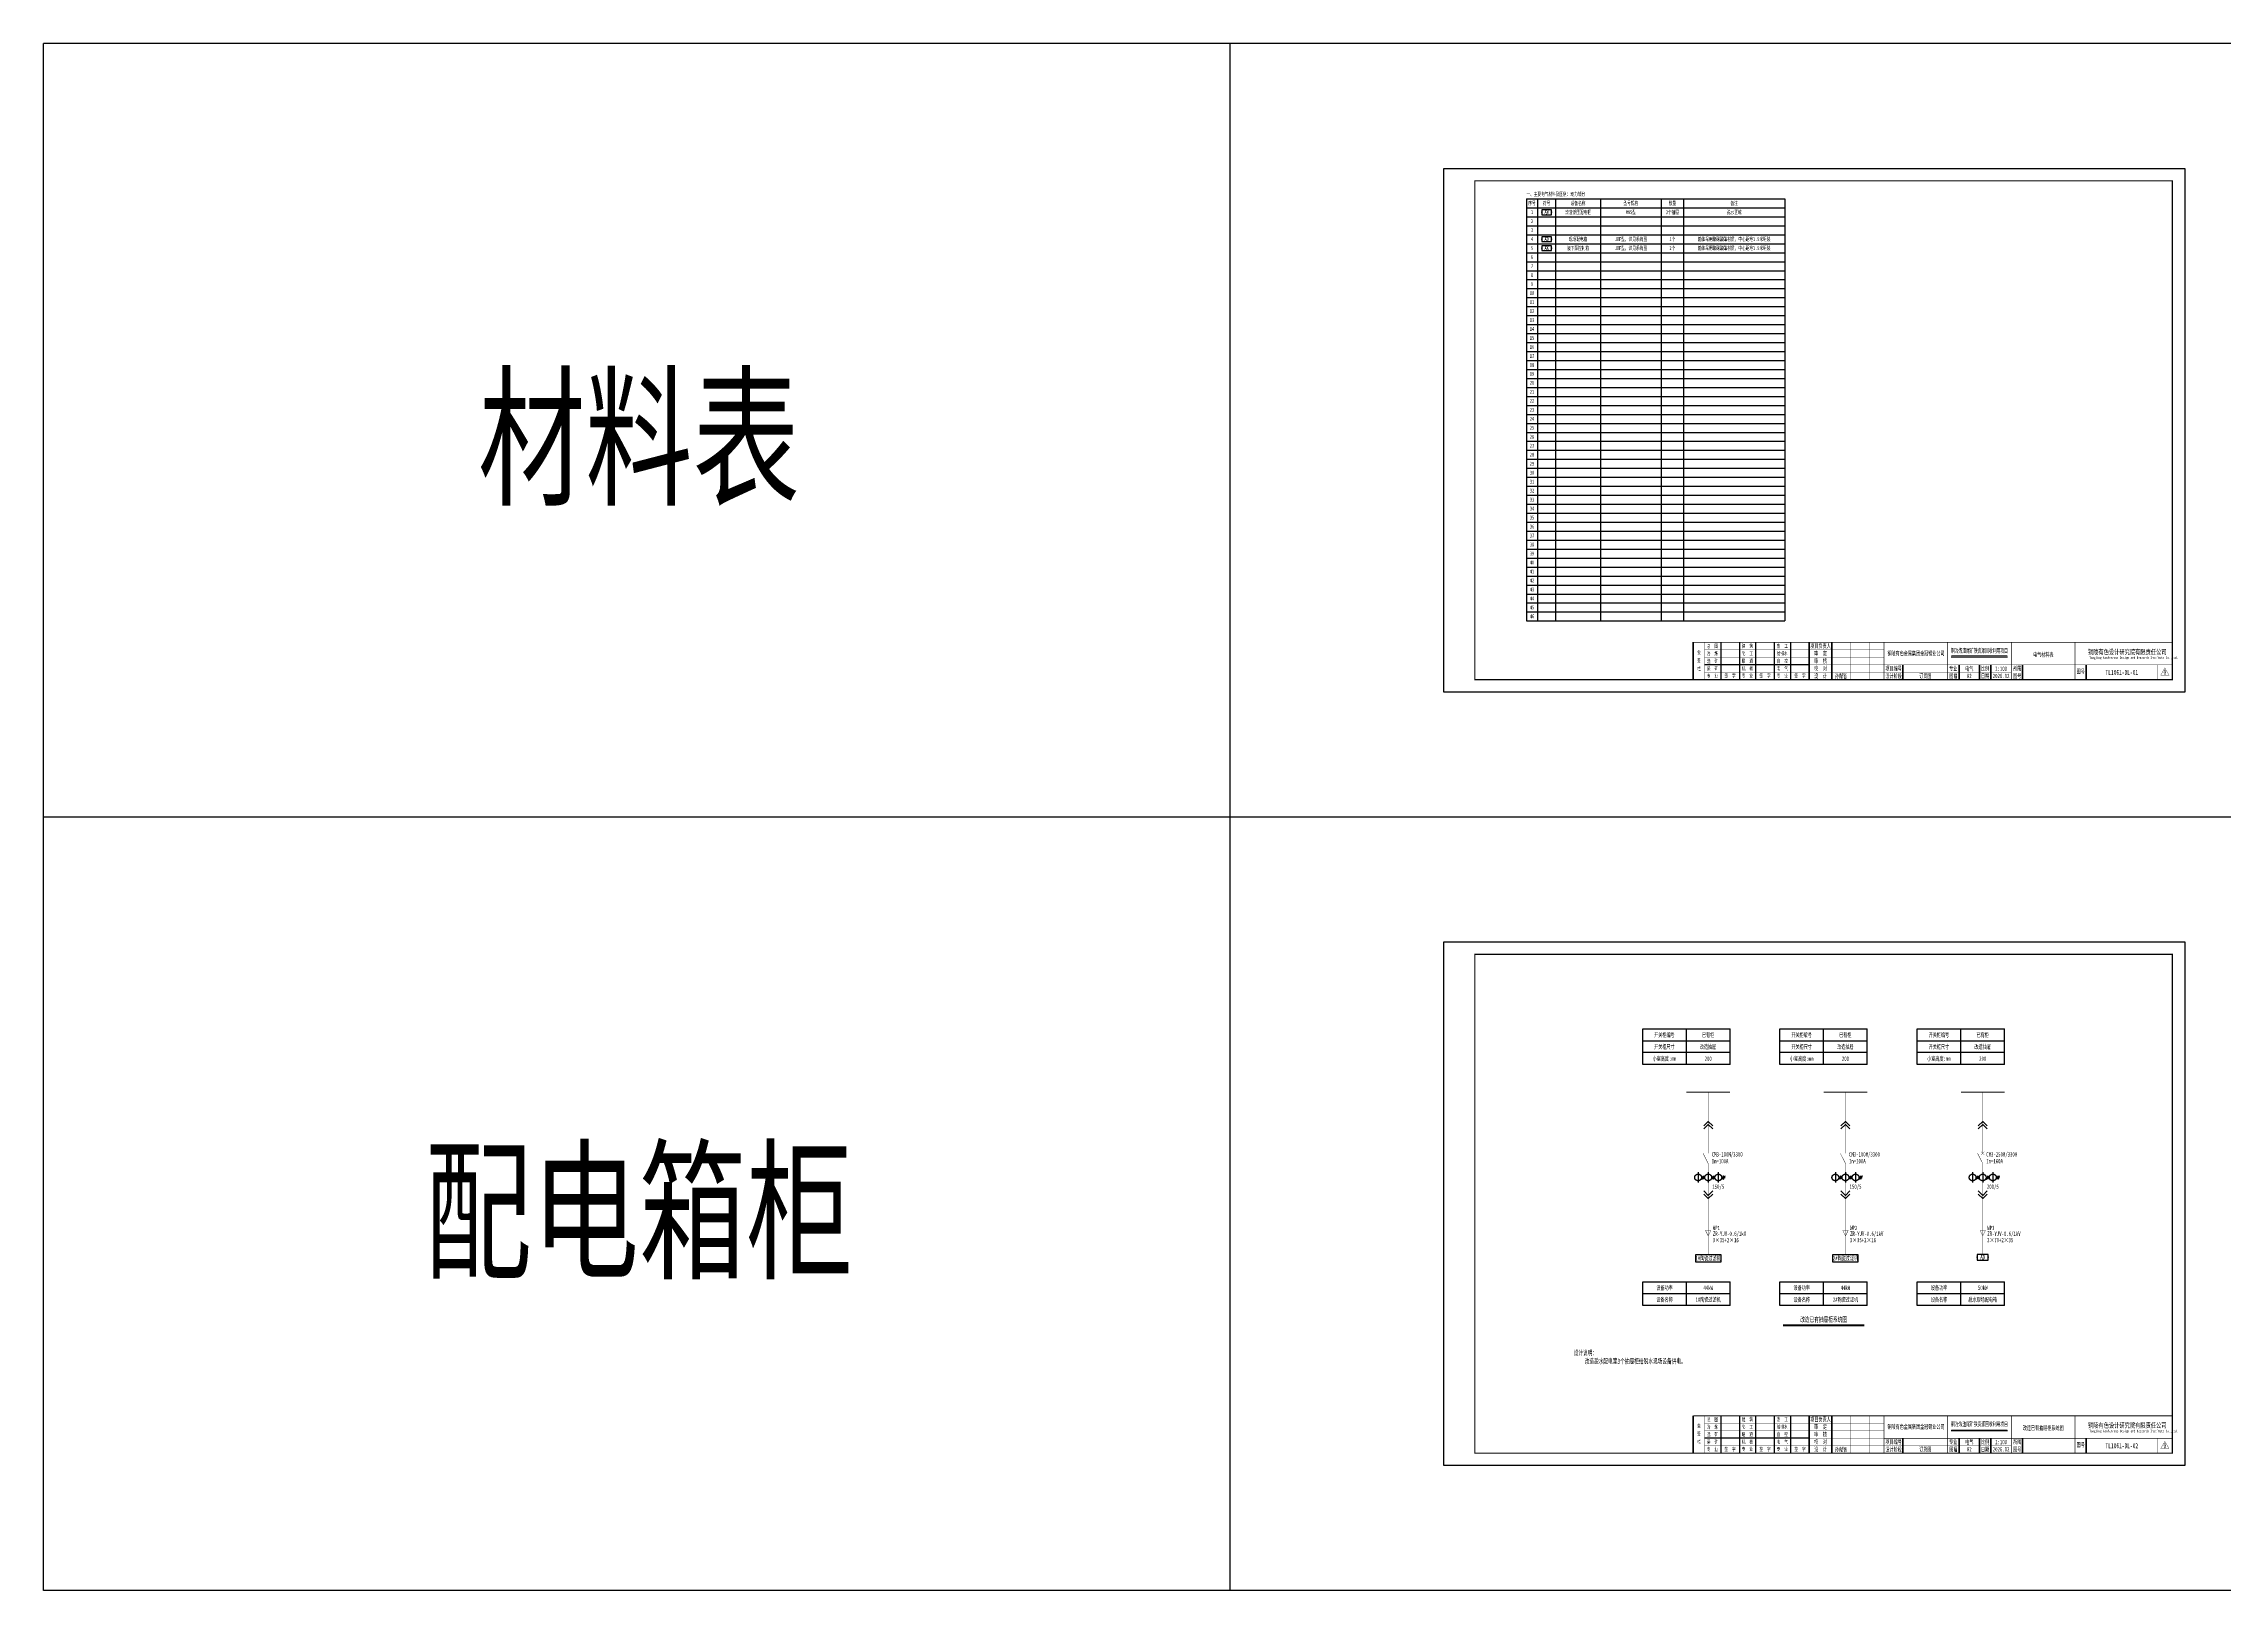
# Model space of a CAD drawing. Header units: millimetres. Extents: x 401220 to 2750366, y -101310 to 943175.
# Drawn here: x 401220 to 575992, y 309391 to 433391 of the extents above; entities that cross this region are included whole.
import ezdxf
from ezdxf.enums import TextEntityAlignment as Align

# ---------------------------------------------------------------- set-up
doc = ezdxf.new("R2010")
doc.units = ezdxf.units.MM
doc.linetypes.add('常规', pattern=[20, 10, 0, 10])
for name, color, linetype in [('BXT', 7, 'Continuous'), ('MX', 3, 'Continuous'), ('TEXT', 4, 'Continuous'), ('动力平面导线层', 3, '常规'), ('图框', 7, 'Continuous'), ('文字', 7, 'Continuous'), ('照明平面设备层', 1, 'Continuous'), ('电辅助1', 7, 'Continuous')]:
    doc.layers.add(name, color=color, linetype=linetype)
for name, color, linetype, lineweight in [('CAXA0', 7, 'Continuous', 70), ('CAXA0层', 7, 'Continuous', 25), ('SW', 8, 'Continuous', 20)]:
    doc.layers.add(name, color=color, linetype=linetype, lineweight=lineweight)
doc.styles.add('HZ', font='simsun.ttf', dxfattribs={"width": 0.75})
doc.styles.add('IDQSTYLE', font='NSimSun.ttf', dxfattribs={"width": 0.7})
doc.styles.add('标准', font='NSimSun.ttf', dxfattribs={"width": 0.667})

# ---------------------------------------------------------------- blocks, each defined once
blk = doc.blocks.new('PLA1')
at = {"color": 0, "linetype": 'ByBlock', "lineweight": -2}
for p, q in [((-500, 500), (-500, 0)), ((500, 500), (-500, 500)), ((-500, 0), (500, 0)), ((500, 0), (500, 500))]:
    blk.add_line(p, q, dxfattribs=at)
for p in [(-500, 250), (0, 500), (0, 0), (500, 250)]:
    blk.add_point(p, dxfattribs=at)
blk = doc.blocks.new('3')
at = {"layer": 'TEXT', "color": 7, "lineweight": 25, "style": 'HZ', "width": 0.75}
for s, height, p in [('铜陵有色设计研究院有限责任公司', 400, (221501, 249018)), ('Tongling Nonferrous Design and Research Institute Co.,Ltd.', 200, (221613, 248659))]:
    blk.add_text(s, height=height, dxfattribs=at).set_placement(p)
blk = doc.blocks.new('铜陵有色图签02')
at = {"layer": '图框', "linetype": 'Continuous', "lineweight": 50}
for p, q in [((-38401, 3003), (-38401, 1)), ((-29100, 3001), (-29100, 0))]:
    blk.add_line(p, q, dxfattribs=at)
at = {"layer": '图框', "color": 7, "linetype": 'Continuous', "lineweight": 25}
for p, q in [((-36201, 3010), (-36201, 9)), ((-34701, 3010), (-34701, 9)), ((-33401, 3017), (-33401, 16)), ((-31901, 3017), (-31901, 16)), ((-30601, 3017), (-30601, 16)), ((-29100, 1201), (-37501, 1201))]:
    blk.add_line(p, q, dxfattribs=at)
at = {"layer": '图框', "color": 7, "linetype": 'Continuous', "lineweight": 35}
for p, q in [((-27300, 3001), (-27300, 1)), ((-21600, 1197), (-21600, -3)), ((-17100, 1200), (-17100, 0)), ((-15450, 0), (-15450, 1200)), ((-14550, 1200), (-14550, 0)), ((-12000, 1201), (-12000, 1)), ((-6900, 1202), (-6900, 2))]:
    blk.add_line(p, q, dxfattribs=at)
at = {"layer": '图框', "lineweight": 25}
blk.add_line((-17723, 1830), (-13223, 1830), dxfattribs=at)
at = {"layer": '图框', "lineweight": 70, "const_width": 70}
blk.add_lwpolyline([(-17980, 3001), (0, 3001), (-38401, 3001)], dxfattribs=at)
at = {"layer": '图框', "color": 7, "linetype": 'Continuous', "lineweight": 25, "const_width": 25}
for points in [[(-37501, 3000), (-37501, 0)], [(-23100, 2401), (-37501, 2401)], [(-23100, 1801), (-37501, 1801)], [(-25800, 3001), (-25800, 1)], [(-24300, 3001), (-24300, 1)], [(-12900, 600), (-18000, 600), (-37501, 600)], [(-23100, 1201), (-29100, 1201)], [(-602, 943), (-932, 371), (-272, 371), (-602, 943)]]:
    blk.add_lwpolyline(points, dxfattribs=at)
at = {"layer": '图框', "linetype": 'Continuous', "lineweight": 50, "const_width": 50}
for points in [[(-23100, 3001), (-23100, 1)], [(-18000, 3000), (-18000, 0)]]:
    blk.add_lwpolyline(points, dxfattribs=at)
at = {"layer": '图框', "lineweight": 25, "const_width": 35}
blk.add_lwpolyline([(-17723, 1930), (-13223, 1930)], dxfattribs=at)
at = {"layer": '图框', "lineweight": 50, "const_width": 50}
for points in [[(-12900, 3001), (-12900, 1)], [(-7800, 3001), (-7800, 1)], [(0, 3000), (0, 0)], [(-23100, 1200), (0, 1200)]]:
    blk.add_lwpolyline(points, dxfattribs=at)
at = {"layer": '图框', "linetype": 'Continuous', "lineweight": 70, "const_width": 70}
blk.add_lwpolyline([(-38401, 1), (0, 0)], dxfattribs=at)
at = {"layer": '图框', "color": 7, "linetype": 'Continuous', "lineweight": 35, "const_width": 25}
blk.add_lwpolyline([(-1200, 1201), (-1200, 0)], dxfattribs=at)
at = {"layer": '图框', "lineweight": 25}
blk.add_blockref('3', (-228268, -246986), dxfattribs=at)
at = {"layer": 'TEXT', "color": 7, "lineweight": 25, "style": '标准', "width": 0.667}
for s, height, p in [('签', 300, (-37942, 1404)), ('会', 300, (-37942, 2054)), ('冶  炼', 300, (-36862, 1955)), ('总  图', 300, (-36862, 2555)), ('建  筑', 300, (-34062, 2562)), ('化  工', 300, (-34062, 1962)), ('给排水', 300, (-31262, 1962)), ('热  工', 300, (-31262, 2562)), ('项目负责人', 350, (-28197, 2541)), ('审  定', 350, (-28197, 1941)), ('栏', 300, (-37942, 754)), ('采  矿', 300, (-36862, 754)), ('选  矿', 300, (-36862, 1355)), ('专  业', 300, (-36862, 170)), ('签  字', 300, (-35449, 170)), ('机  械', 300, (-34062, 761)), ('专  业', 300, (-34062, 177)), ('暖  通', 300, (-34062, 1362)), ('签  字', 300, (-32649, 177)), ('专  业', 300, (-31262, 177)), ('电  气', 300, (-31262, 761)), ('自  控', 300, (-31262, 1362)), ('签  字', 300, (-29849, 177)), ('校  对', 350, (-28197, 741)), ('设  计', 350, (-28197, 139)), ('审  核', 350, (-28197, 1341)), ('项目编号', 350, (-22343, 730)), ('设计阶段', 350, (-22343, 130)), ('专业', 350, (-17559, 730)), ('图幅', 350, (-17559, 130)), ('比例', 350, (-15009, 730)), ('日期', 350, (-15009, 130)), ('所属', 350, (-12438, 730)), ('图号', 350, (-12438, 130)), ('图号', 350, (-7339, 495))]:
    blk.add_text(s, height=height, dxfattribs=at).set_placement(p, align=Align.CENTER)
blk = doc.blocks.new('HG')
at = {"layer": 'CAXA0', "color": 3, "linetype": 'Continuous', "lineweight": 0}
for p, q in [((0, 0), (-360, -360)), ((0, 0), (360, -360)), ((0, -250), (-360, -610)), ((0, -250), (360, -610))]:
    blk.add_line(p, q, dxfattribs=at)
blk = doc.blocks.new('0208D')
at = {"color": 3, "linetype": 'Continuous', "const_width": 0.3}
blk.add_lwpolyline([(0, -7.5), (0, 0)], dxfattribs=at)
blk.add_lwpolyline([(0, -7.5), (2.5, -2.5), (-2.5, -2.5)], close=True, dxfattribs=at)
blk = doc.blocks.new('1107AA')
at = {"color": 3, "linetype": 'Continuous'}
for points, const_width in [([(0, -7.5), (-3.8, 0)], 0.3), ([(1.2, 1.2), (-1.2, -1.2)], 0.1), ([(-1.2, 1.2), (1.2, -1.2)], 0.1)]:
    blk.add_lwpolyline(points, dxfattribs=dict(at, const_width=const_width))
blk = doc.blocks.new('KK')
at = {"layer": 'MX', "color": 3, "linetype": '常规', "lineweight": 25}
for p, q in [((-498, -143), (-378, 128)), ((-384, -143), (-264, 128)), ((313, -143), (432, 128)), ((426, -143), (546, 128)), ((1123, -143), (1243, 128)), ((1236, -143), (1356, 128)), ((-540, -8), (-270, -8)), ((270, -8), (540, -8)), ((1080, -8), (1351, -8))]:
    blk.add_line(p, q, dxfattribs=at)
for centre in [(-810, -8), (0, -8), (810, -8)]:
    blk.add_circle(centre, 270, dxfattribs=at)
at = {"layer": '动力平面导线层', "lineweight": -3, "ltscale": 100}
for p, q in [((-810, 417), (-810, -417)), ((0, 417), (0, -417)), ((810, 417), (810, -417))]:
    blk.add_line(p, q, dxfattribs=at)

msp = doc.modelspace()

# ---------------------------------------------------------------- linework, layer by layer
at = {"color": 3}
for p, q in [((401219.70842, 309391.20568), (401219.70842, 433391.20568)), ((930455.53865, 433391.20568), (401219.70842, 433391.20568)), ((496298.09122, 433391.20568), (496298.09122, 309391.20568)), ((930455.53865, 371391.20568), (401219.70842, 371391.20568)), ((930455.53865, 309391.20568), (401219.70842, 309391.20568))]:
    msp.add_line(p, q, dxfattribs=at)
at = {"color": 2, "linetype": 'ByBlock', "lineweight": 30}
for points in [[(533624.20683, 336308.03746), (535624.31718, 336308.03746), (535624.31718, 335708.15799), (533624.20683, 335708.15799)], [(544624.20831, 336308.03746), (546624.31866, 336308.03746), (546624.31866, 335708.15799), (544624.20831, 335708.15799)]]:
    msp.add_lwpolyline(points, close=True, dxfattribs=at)
at = {"layer": 'CAXA0层', "color": 2, "linetype": 'Continuous', "lineweight": 40}
msp.add_line((540621.09676, 330653.778), (547127.38734, 330653.778), dxfattribs=at)
at = {"layer": 'CAXA0层', "color": 2, "linetype": 'Continuous', "lineweight": 0}
msp.add_line((540621.09676, 330588.29507), (547127.38734, 330588.29507), dxfattribs=at)
at = {"layer": '动力平面导线层', "color": 0, "linetype": 'ByBlock'}
for p, q in [((529374.24057, 354407.0216), (536374.24205, 354407.0216)), ((529374.24057, 351557.0216), (529374.24057, 354407.0216)), ((529374.24057, 353457.0216), (536374.24205, 353457.0216)), ((532874.24057, 351557.0216), (532874.24057, 354407.0216)), ((536374.24205, 351557.02379), (536374.24205, 354407.0216)), ((540374.24205, 354407.0216), (547374.24353, 354407.0216)), ((540374.24205, 351557.0216), (540374.24205, 354407.0216)), ((540374.24205, 353457.0216), (547374.24353, 353457.0216)), ((543874.24205, 351557.0216), (543874.24205, 354407.0216)), ((547374.24353, 351557.02379), (547374.24353, 354407.0216)), ((551374.24353, 354407.0216), (558374.245, 354407.0216)), ((551374.24353, 351557.0216), (551374.24353, 354407.0216)), ((551374.24353, 353457.0216), (558374.245, 353457.0216)), ((554874.24353, 351557.0216), (554874.24353, 354407.0216)), ((558374.245, 351557.02379), (558374.245, 354407.0216)), ((536374.24205, 352507.0216), (529374.24057, 352507.0216)), ((536374.24205, 351557.0216), (529374.24057, 351557.0216)), ((547374.24353, 352507.0216), (540374.24205, 352507.0216)), ((547374.24353, 351557.0216), (540374.24205, 351557.0216)), ((558374.245, 352507.0216), (551374.24353, 352507.0216)), ((558374.245, 351557.0216), (551374.24353, 351557.0216)), ((529374.24057, 334138.26141), (536374.24057, 334138.26141)), ((529374.24057, 332238.26141), (529374.24057, 334138.26141)), ((532874.24057, 332238.26141), (532874.24057, 334138.26141)), ((536374.24057, 332238.26361), (536374.24057, 334138.26361)), ((536374.24057, 332238.26141), (536374.24057, 334138.26141)), ((540374.24205, 334138.26141), (547374.24205, 334138.26141)), ((540374.24205, 332238.26141), (540374.24205, 334138.26141)), ((543874.24205, 332238.26141), (543874.24205, 334138.26141)), ((547374.24205, 332238.26361), (547374.24205, 334138.26361)), ((547374.24205, 332238.26141), (547374.24205, 334138.26141)), ((551374.24353, 334138.26141), (558374.24353, 334138.26141)), ((551374.24353, 332238.26141), (551374.24353, 334138.26141)), ((554874.24353, 332238.26141), (554874.24353, 334138.26141)), ((558374.24353, 332238.26361), (558374.24353, 334138.26361)), ((558374.24353, 332238.26141), (558374.24353, 334138.26141)), ((529374.24057, 333188.26141), (536374.24057, 333188.26141)), ((536374.24057, 332238.26141), (529374.24057, 332238.26141)), ((540374.24205, 333188.26141), (547374.24205, 333188.26141)), ((547374.24205, 332238.26141), (540374.24205, 332238.26141)), ((551374.24353, 333188.26141), (558374.24353, 333188.26141)), ((558374.24353, 332238.26141), (551374.24353, 332238.26141))]:
    msp.add_line(p, q, dxfattribs=at)
at = {"layer": '动力平面导线层', "color": 3, "linetype": 'ByBlock', "lineweight": 20, "ltscale": 2, "const_width": 84}
for points in [[(536374.24057, 349341.09657), (532874.24057, 349341.09353)], [(547374.24205, 349341.09657), (543874.24205, 349341.09353)], [(558374.24353, 349341.09657), (554874.24353, 349341.09353)]]:
    msp.add_lwpolyline(points, dxfattribs=at)
at = {"layer": '图框', "linetype": 'Continuous', "lineweight": 100, "const_width": 100}
for points in [[(515924.24205, 382391.20568), (571824.24205, 382391.20568), (571824.24205, 422391.20568), (515924.24205, 422391.20568)], [(515924.24205, 320391.20568), (571824.24205, 320391.20568), (571824.24205, 360391.20568), (515924.24205, 360391.20568)]]:
    msp.add_lwpolyline(points, close=True, dxfattribs=at)
at = {"layer": '文字', "color": 3, "linetype": 'ByBlock', "lineweight": 25, "const_width": 30}
for points in [[(534624.2354, 344427.67399), (534624.2354, 349341.1012)], [(545624.23687, 344427.67399), (545624.23687, 349341.1012)], [(556624.23687, 344427.67289), (556624.23687, 349341.1001)], [(534624.262, 343617.30063), (534624.26201, 336308.03746)], [(545624.26348, 343617.30063), (545624.26348, 336308.03746)], [(556624.26496, 343617.30282), (556624.26496, 336308.03966)]]:
    msp.add_lwpolyline(points, dxfattribs=at)
at = {"layer": '照明平面设备层', "color": 0}
for p, q in [((520053.54019, 420947.84063), (520053.54019, 387107.84063)), ((520053.54019, 420947.84063), (540753.54019, 420947.84063)), ((520053.54019, 420227.84063), (540753.54019, 420227.84063)), ((520053.54019, 419507.84063), (540753.54019, 419507.84063)), ((520953.54019, 420947.84063), (520953.54019, 387107.84063)), ((522393.54019, 420947.84063), (522393.54019, 387107.84063)), ((525993.54019, 420947.84063), (525993.54019, 387107.84063)), ((530853.54019, 420947.84063), (530853.54019, 387107.84063)), ((532653.54019, 420947.84063), (532653.54019, 387107.84063)), ((540753.54019, 420947.84063), (540753.54019, 387107.84063)), ((520053.54019, 418787.84063), (540753.54019, 418787.84063)), ((520053.54019, 418067.84063), (540753.54019, 418067.84063)), ((520053.54019, 417347.84063), (540753.54019, 417347.84063)), ((520053.54019, 416627.84063), (540753.54019, 416627.84063)), ((520053.54019, 415907.84063), (540753.54019, 415907.84063)), ((520053.54019, 415187.84063), (540753.54019, 415187.84063)), ((520053.54019, 414467.84063), (540753.54019, 414467.84063)), ((520053.54019, 413747.84063), (540753.54019, 413747.84063)), ((520053.54019, 413027.84063), (540753.54019, 413027.84063)), ((520053.54019, 412307.84063), (540753.54019, 412307.84063)), ((520053.54019, 411587.84063), (540753.54019, 411587.84063)), ((520053.54019, 410867.84063), (540753.54019, 410867.84063)), ((520053.54019, 410147.84063), (540753.54019, 410147.84063)), ((520053.54019, 409427.84063), (540753.54019, 409427.84063)), ((520053.54019, 408707.84063), (540753.54019, 408707.84063)), ((520053.54019, 407987.84063), (540753.54019, 407987.84063)), ((520053.54019, 407267.84063), (540753.54019, 407267.84063)), ((520053.54019, 406547.84063), (540753.54019, 406547.84063)), ((520053.54019, 405827.84063), (540753.54019, 405827.84063)), ((520053.54019, 405107.84063), (540753.54019, 405107.84063)), ((520053.54019, 404387.84063), (540753.54019, 404387.84063)), ((520053.54019, 403667.84063), (540753.54019, 403667.84063)), ((520053.54019, 402947.84063), (540753.54019, 402947.84063)), ((520053.54019, 402227.84063), (540753.54019, 402227.84063)), ((520053.54019, 401507.84063), (540753.54019, 401507.84063)), ((520053.54019, 400787.84063), (540753.54019, 400787.84063)), ((520053.54019, 400067.84063), (540753.54019, 400067.84063)), ((520053.54019, 399347.84063), (540753.54019, 399347.84063)), ((520053.54019, 398627.84063), (540753.54019, 398627.84063)), ((520053.54019, 397907.84063), (540753.54019, 397907.84063)), ((520053.54019, 397187.84063), (540753.54019, 397187.84063)), ((520053.54019, 396467.84063), (540753.54019, 396467.84063)), ((520053.54019, 395747.84063), (540753.54019, 395747.84063)), ((520053.54019, 395027.84063), (540753.54019, 395027.84063)), ((520053.54019, 394307.84063), (540753.54019, 394307.84063)), ((520053.54019, 393587.84063), (540753.54019, 393587.84063)), ((520053.54019, 392867.84063), (540753.54019, 392867.84063)), ((520053.54019, 392147.84063), (540753.54019, 392147.84063)), ((520053.54019, 391427.84063), (540753.54019, 391427.84063)), ((520053.54019, 390707.84063), (540753.54019, 390707.84063)), ((520053.54019, 389987.84063), (540753.54019, 389987.84063)), ((520053.54019, 389267.84063), (540753.54019, 389267.84063)), ((520053.54019, 388547.84063), (540753.54019, 388547.84063)), ((520053.54019, 387827.84063), (540753.54019, 387827.84063)), ((520053.54019, 387107.84063), (540753.54019, 387107.84063))]:
    msp.add_line(p, q, dxfattribs=at)
at = {"layer": '照明平面设备层', "color": 0, "lineweight": -3, "ltscale": 100}
for points in [[(513424.24205, 423391.20568), (572824.24205, 423391.20568), (572824.24205, 381391.20568), (513424.24205, 381391.20568)], [(513424.24205, 361391.20568), (572824.24205, 361391.20568), (572824.24205, 319391.20568), (513424.24205, 319391.20568)]]:
    msp.add_lwpolyline(points, close=True, dxfattribs=at)

# ---------------------------------------------------------------- block references
for p in [(534624.13753, 346992.34351), (545624.13901, 346992.34351), (556624.14048, 346992.3457)]:
    msp.add_blockref('HG', p)
at = {"rotation": 180}
for p in [(534624.11367, 340803.36062), (545624.11515, 340803.36062), (556624.11663, 340803.36281)]:
    msp.add_blockref('HG', p, dxfattribs=at)
at = {"layer": 'BXT', "linetype": 'ByBlock', "xscale": 87.66225000098348, "yscale": 87.66225000098348, "zscale": 87.66225000098348}
for p in [(534624.29714, 338468.78997), (545624.29862, 338468.78997), (556624.3001, 338468.79216)]:
    msp.add_blockref('0208D', p, dxfattribs=at)
at = {"layer": '动力平面导线层', "color": 0, "lineweight": -3}
for p in [(534624.262, 342503.44604), (545624.26348, 342503.44604), (556624.26496, 342503.44824)]:
    msp.add_blockref('KK', p, dxfattribs=at)
at = {"layer": '图框', "lineweight": 25}
for p in [(571824.24205, 382391.20568), (571824.24205, 320391.20568)]:
    msp.add_blockref('铜陵有色图签02', p, dxfattribs=at)
at = {"layer": '文字', "color": 3, "linetype": 'ByBlock', "lineweight": 25, "xscale": 108.0493425019085, "yscale": 108.0493425019085, "zscale": 108.0493425019085}
for p in [(534624.262, 344427.6707), (545624.26348, 344427.6707), (556624.26496, 344427.67289)]:
    msp.add_blockref('1107AA', p, dxfattribs=at)
at = {"layer": '照明平面设备层', "color": 2, "linetype": 'ByBlock', "lineweight": 30, "xscale": 0.7776000001467764, "yscale": 0.7776000001467764, "zscale": 0.7776000001467764}
msp.add_blockref('PLA1', (521673.54019, 419673.44063), dxfattribs=at)
at = {"layer": '照明平面设备层', "color": 1, "linetype": 'ByBlock', "lineweight": 30}
for p, xscale, yscale, zscale in [((521673.54019, 417513.44063), 0.7776000001467764, 0.7776000001467764, 0.7776000001467764), ((521673.54019, 416793.44063), 0.7776000001467764, 0.7776000001467764, 0.7776000001467764), ((556624.2624, 335876.02096), 0.8640000000596046, 0.8640000000596046, 0.8640000000596046)]:
    msp.add_blockref('PLA1', p, dxfattribs=dict(at, xscale=xscale, yscale=yscale, zscale=zscale))

# ---------------------------------------------------------------- texts
at = {"color": 2, "style": 'IDQSTYLE', "width": 0.7}
for s, p in [('材料表', (448929.41258, 397306.68117)), ('配电箱柜', (448929.41258, 335306.68117))]:
    msp.add_text(s, height=9000, dxfattribs=at).set_placement(p, align=Align.CENTER)
at = {"layer": 'SW', "color": 7, "linetype": 'ByBlock', "lineweight": 25, "style": '标准', "width": 0.667}
for s, height, p in [('一、主要电气材料及图例：动力部分', 315, (520053.54019, 421172.48155)), ('CM3-100M/3300', 350, (534909.08751, 344172.68044)), ('CM3-100M/3300', 350, (545909.08899, 344172.68044)), ('CM3-250M/3300', 350, (556909.09046, 344172.68264)), ('In=100A', 350, (534909.08751, 343628.41384)), ('In=100A', 350, (545909.08899, 343628.41384)), ('In=160A', 350, (556909.09046, 343628.41603))]:
    msp.add_text(s, height=height, dxfattribs=at).set_placement(p)
for s, height, p in [('序号', 315, (520503.54019, 420439.88155)), ('1', 315, (520503.54019, 419719.88155)), ('符号', 315, (521673.54019, 420439.88155)), ('AN', 315, (521673.54019, 419723.1205)), ('改造低压配电柜', 315, (524193.54019, 419719.88155)), ('设备名称', 315, (524193.54019, 420439.88155)), ('型号规格', 315, (528423.54019, 420439.88155)), ('MNS型', 315, (528423.54019, 419719.88155)), ('3个抽屉', 315, (531753.54019, 419719.88155)), ('数量', 315, (531753.54019, 420439.88155)), ('脱水区域', 315, (536703.54019, 419719.88155)), ('备注', 315, (536703.54019, 420439.88155)), ('4', 315, (520503.54019, 417559.88155)), ('3', 315, (520503.54019, 418279.88155)), ('2', 315, (520503.54019, 418999.88155)), ('AD', 315, (521673.54019, 417563.1205)), ('现场配电箱', 315, (524193.54019, 417559.88155)), ('JXF型，详见系统图', 315, (528423.54019, 417559.88155)), ('1个', 315, (531753.54019, 417559.88155)), ('箱体采用聚碳酸酯材质，中心距地1.5米明装', 315, (536703.54019, 417559.88155)), ('5', 315, (520503.54019, 416839.88155)), ('6', 315, (520503.54019, 416119.88155)), ('AK', 315, (521673.54019, 416843.1205)), ('液下泵控制箱', 315, (524193.54019, 416839.88155)), ('JXF型，详见系统图', 315, (528423.54019, 416839.88155)), ('2个', 315, (531753.54019, 416839.88155)), ('箱体采用聚碳酸酯材质，中心距地1.5米明装', 315, (536703.54019, 416839.88155)), ('8', 315, (520503.54019, 414679.88155)), ('9', 315, (520503.54019, 413959.88155)), ('7', 315, (520503.54019, 415399.88155)), ('10', 315, (520503.54019, 413239.88155)), ('11', 315, (520503.54019, 412519.88155)), ('12', 315, (520503.54019, 411799.88155)), ('13', 315, (520503.54019, 411079.88155)), ('14', 315, (520503.54019, 410359.88155)), ('15', 315, (520503.54019, 409639.88155)), ('16', 315, (520503.54019, 408919.88155)), ('17', 315, (520503.54019, 408199.88155)), ('18', 315, (520503.54019, 407479.88155)), ('20', 315, (520503.54019, 406039.88155)), ('21', 315, (520503.54019, 405319.88155)), ('19', 315, (520503.54019, 406759.88155)), ('22', 315, (520503.54019, 404599.88155)), ('23', 315, (520503.54019, 403879.88155)), ('24', 315, (520503.54019, 403159.88155)), ('25', 315, (520503.54019, 402439.88155)), ('26', 315, (520503.54019, 401719.88155)), ('27', 315, (520503.54019, 400999.88155)), ('28', 315, (520503.54019, 400279.88155)), ('30', 315, (520503.54019, 398839.88155)), ('29', 315, (520503.54019, 399559.88155)), ('31', 315, (520503.54019, 398119.88155)), ('32', 315, (520503.54019, 397399.88155)), ('33', 315, (520503.54019, 396679.88155)), ('34', 315, (520503.54019, 395959.88155)), ('35', 315, (520503.54019, 395239.88155)), ('36', 315, (520503.54019, 394519.88155)), ('37', 315, (520503.54019, 393799.88155)), ('38', 315, (520503.54019, 393079.88155)), ('40', 315, (520503.54019, 391639.88155)), ('39', 315, (520503.54019, 392359.88155)), ('41', 315, (520503.54019, 390919.88155)), ('42', 315, (520503.54019, 390199.88155)), ('43', 315, (520503.54019, 389479.88155)), ('44', 315, (520503.54019, 388759.88155)), ('45', 315, (520503.54019, 388039.88155)), ('46', 315, (520503.54019, 387319.88155)), ('1#陶瓷过滤机', 350, (534624.26201, 335838.7755)), ('2#陶瓷过滤机', 350, (545624.26348, 335838.7755)), ('AD', 350, (556624.2624, 335931.22082))]:
    msp.add_text(s, height=height, dxfattribs=at).set_placement(p, align=Align.CENTER)
at = {"layer": 'SW', "color": 4, "linetype": 'Continuous', "lineweight": 25, "style": '标准'}
for s, height, width, p in [('铜陵有色金属集团金冠铜业公司', 350, 0.667, (551278.09521, 384337.48108)), ('铜冶炼渣尾矿铁资源回收利用项目', 350, 0.62, (556361.76567, 384549.02747)), ('电气材料表', 350, 0.667, (561475.15346, 384236.7046)), ('电气', 350, 0.667, (555548.41855, 383109.47168)), ('A2', 350, 0.667, (555548.41855, 382529.76963)), ('2026.02', 350, 0.667, (558098.41855, 382529.76963)), ('1:100', 350, 0.667, (558098.41855, 383109.47168)), ('TL1061-DL-01', 400, 0.667, (567773.55645, 382786.26222)), ('0', 400, 0.667, (571222.01453, 382797.75203)), ('铜陵有色金属集团金冠铜业公司', 350, 0.667, (551278.09521, 322337.48108)), ('铜冶炼渣尾矿铁资源回收利用项目', 350, 0.62, (556361.76567, 322549.02747)), ('改造已有抽屉柜系统图', 350, 0.667, (561475.15346, 322236.7046)), ('电气', 350, 0.667, (555548.41855, 321109.47168)), ('A2', 350, 0.667, (555548.41855, 320529.76963)), ('2026.02', 350, 0.667, (558098.41855, 320529.76963)), ('1:100', 350, 0.667, (558098.41855, 321109.47168)), ('TL1061-DL-02', 400, 0.667, (567773.55645, 320786.26222)), ('0', 400, 0.667, (571222.01453, 320797.75203))]:
    msp.add_text(s, height=height, dxfattribs=dict(at, width=width)).set_placement(p, align=Align.CENTER)
at = {"layer": 'SW', "color": 7, "linetype": 'Continuous', "lineweight": 25, "style": '标准', "width": 0.667}
for s, p in [('孙献智', (545275.97945, 382511.72401)), ('150/5', (535433.0935, 341587.59116)), ('150/5', (546433.09498, 341587.59116)), ('200/5', (557433.09646, 341587.59336)), ('孙献智', (545275.97945, 320511.72401))]:
    msp.add_text(s, height=350, dxfattribs=at).set_placement(p, align=Align.CENTER)
at = {"layer": 'SW', "color": 1, "linetype": 'Continuous', "lineweight": 25, "style": '标准', "width": 0.667}
for p in [(552023.66577, 382529.76963), (552023.66577, 320529.76963)]:
    msp.add_text('订货图', height=350, dxfattribs=at).set_placement(p, align=Align.CENTER)
at = {"layer": 'SW', "color": 2, "linetype": 'Continuous', "lineweight": 25, "style": '标准', "width": 0.667}
msp.add_text('改造已有抽屉柜系统图', height=400, dxfattribs=at).set_placement((543874.24205, 330908.79203), align=Align.CENTER)
at = {"layer": 'SW', "color": 7, "linetype": 'Continuous', "lineweight": 25, "insert": (523849.65257, 328636.11443), "char_height": 400, "width": 26966.3418766, "attachment_point": 1, "style": '标准'}
msp.add_mtext('设计说明：\\P{\\fSimSun|b0|i0|c134|p2;\\W0.67;    改造脱水配电室3个抽屉柜给脱水现场设备供电。}', dxfattribs=at)
at = {"layer": '动力平面导线层', "color": 0, "linetype": 'ByBlock', "style": '标准', "width": 0.667}
for s, p in [('开关柜编号', (531112.5484, 353746.98243)), ('开关柜尺寸', (531112.5484, 352796.98243)), ('改造抽屉', (534612.54914, 352796.98243)), ('已有柜', (534612.54914, 353746.98243)), ('开关柜编号', (542112.54988, 353746.98243)), ('开关柜尺寸', (542112.54988, 352796.98243)), ('改造抽屉', (545612.55062, 352796.98243)), ('已有柜', (545612.55062, 353746.98243)), ('开关柜编号', (553112.55136, 353746.98243)), ('开关柜尺寸', (553112.55136, 352796.98243)), ('改造抽屉', (556612.5521, 352796.98243)), ('已有柜', (556612.5521, 353746.98243)), ('小室高度:mm', (531112.5484, 351846.98243)), ('200', (534624.24205, 351846.98463)), ('小室高度:mm', (542112.54988, 351846.98243)), ('200', (545624.24353, 351846.98463)), ('小室高度:mm', (553112.55136, 351846.98243)), ('200', (556624.245, 351846.98463)), ('设备功率', (531124.24057, 333478.22225)), ('设备功率', (542124.24205, 333478.22225)), ('设备功率', (553124.24353, 333478.22225)), ('50kW', (556624.24279, 333478.22225)), ('设备名称', (531124.24057, 332528.22225)), ('设备名称', (542124.24205, 332528.22225)), ('设备名称', (553124.24353, 332528.22225)), ('脱水现场配电箱', (556624.24279, 332528.22225))]:
    msp.add_text(s, height=350, dxfattribs=at).set_placement(p, align=Align.CENTER)
at = {"layer": '动力平面导线层', "color": 1, "linetype": 'ByBlock', "style": '标准', "width": 0.667}
for s, p in [('44kW', (534624.23983, 333478.22225)), ('44kW', (545624.24131, 333478.22225)), ('1#陶瓷过滤机', (534624.23983, 332528.22225)), ('2#陶瓷过滤机', (545624.24131, 332528.22225))]:
    msp.add_text(s, height=350, dxfattribs=at).set_placement(p, align=Align.CENTER)
at = {"layer": '电辅助1', "color": 0, "linetype": 'ByBlock', "lineweight": 25, "style": '标准', "width": 0.667}
for s, p in [('3×35+2×16', (534978.36656, 337300.54561)), ('WP1', (534994.71119, 338276.14969)), ('ZR-YJV-0.6/1kV', (534994.58921, 337814.30806)), ('3×35+2×16', (545978.36804, 337300.54561)), ('WP2', (545994.71266, 338276.14969)), ('ZR-YJV-0.6/1kV', (545994.59069, 337814.30806)), ('3×70+2×35', (556978.36951, 337300.5478)), ('WP3', (556994.71414, 338276.15188)), ('ZR-YJV-0.6/1kV', (556994.59217, 337814.31025))]:
    msp.add_text(s, height=350, dxfattribs=at).set_placement(p)

doc.saveas('drawing.dxf')
